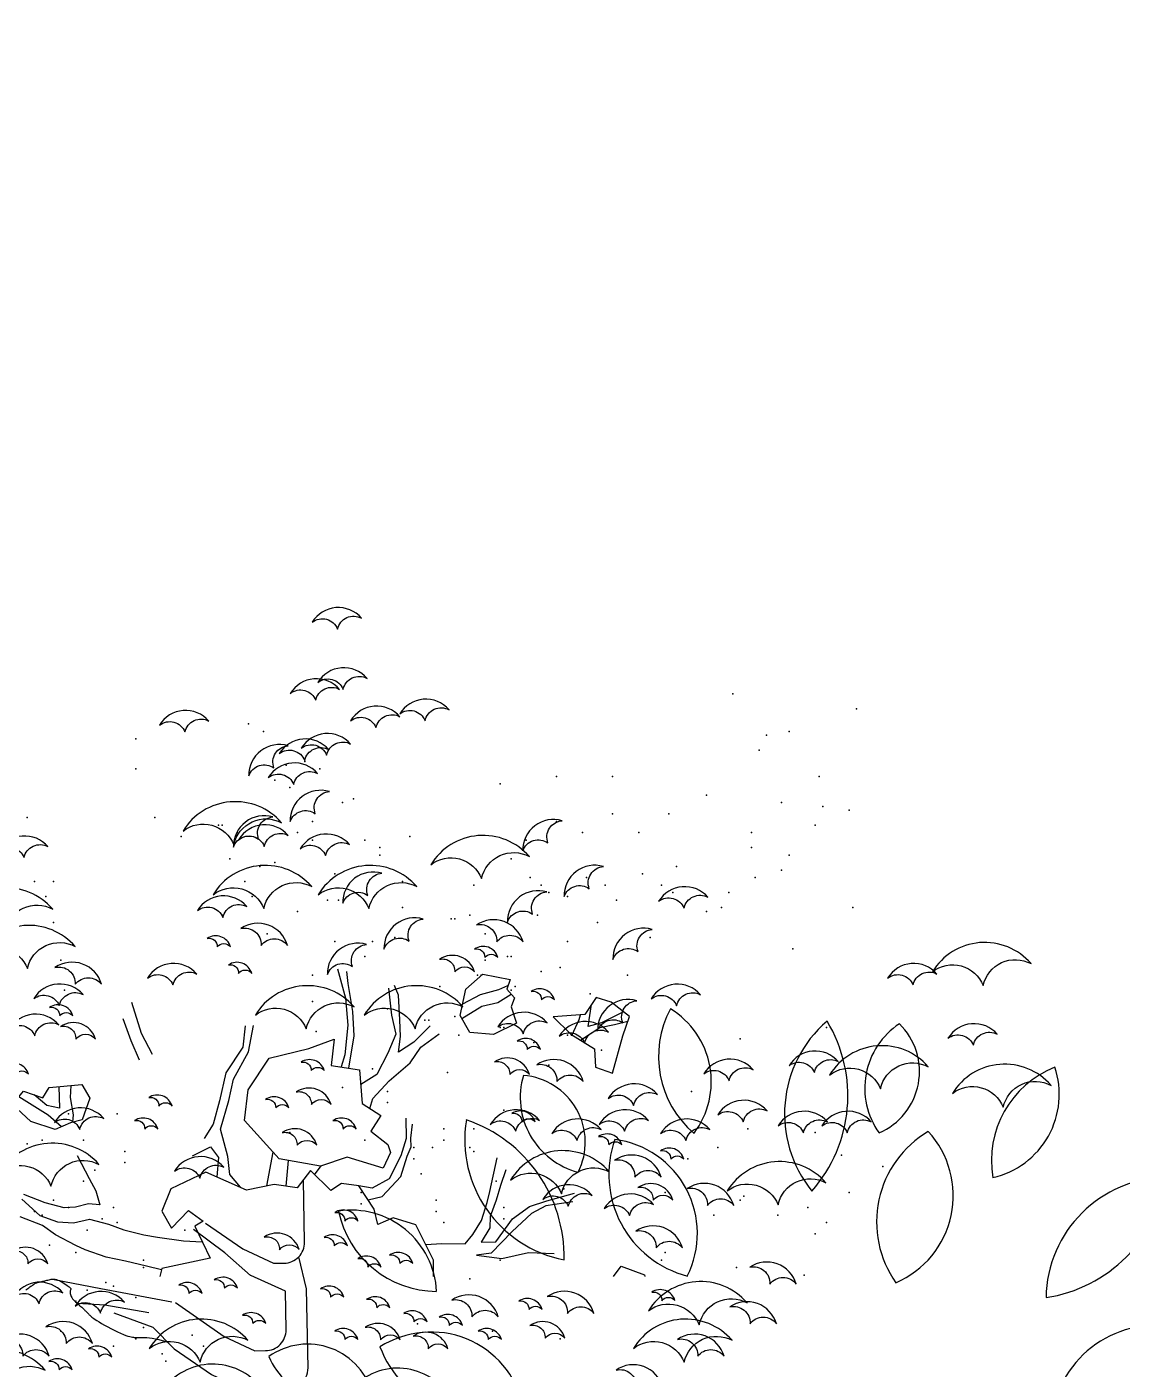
# Model space of a CAD drawing. Header units: millimetres. Extents: x 209.8 to 281.8, y 45 to 110.
# Drawn here: x 242.577 to 243.011, y 88.96 to 89.492 of the extents above; entities that cross this region are included whole.
import ezdxf

# ---------------------------------------------------------------- set-up
doc = ezdxf.new("R2010")
doc.units = ezdxf.units.MM
doc.header["$LTSCALE"] = 0.65
for name, color, linetype in [('ARBOLES', 95, 'Continuous'), ('eje2grueso', 5, 'Continuous'), ('murodelgado', 1, 'Continuous')]:
    doc.layers.add(name, color=color, linetype=linetype)

# ---------------------------------------------------------------- blocks, each defined once
blk = doc.blocks.new('arb-pl51')
for p, q in [((0.00559, 0.00176), (0.00498, 0.03474)), ((-0.14384, 0.02448), (-0.13441, 0.01579)), ((-0.13441, 0.01579), (-0.12501, 0.01248)), ((-0.12501, 0.01248), (-0.11654, 0.01196)), ((-0.11654, 0.01196), (-0.10819, 0.01382)), ((-0.10819, 0.01382), (-0.098, 0.01119)), ((-0.098, 0.01119), (-0.08994, 0.00835)), ((-0.08994, 0.00835), (-0.07938, 0.00558)), ((-0.03652, -0.00393), (-0.0531, 0.00839)), ((-0.04677, 0.01184), (-0.02711, -0.00186)), ((-0.07938, 0.00558), (-0.07211, 0.00439)), ((-0.07211, 0.00439), (-0.05839, 0.00243)), ((-0.05839, 0.00243), (-0.04849, 0.00189)), ((-0.02295, -0.01597), (-0.03652, -0.00393)), ((-0.02711, -0.00186), (-0.01089, -0.00936)), ((-0.01089, -0.00936), (-0.00527, -0.00934)), ((-0.12682, -0.01797), (-0.10211, -0.02272)), ((-0.10211, -0.02272), (-0.06455, -0.02987)), ((-0.00419, -0.04453), (-0.00457, -0.02418)), ((-0.10008, -0.03164), (-0.11447, -0.03077)), ((-0.07679, -0.03562), (-0.10008, -0.03164)), ((-0.06273, -0.03015), (-0.0369, -0.04816)), ((-0.0369, -0.04816), (-0.02068, -0.05565)), ((-0.02068, -0.05565), (-0.01506, -0.05563))]:
    blk.add_line(p, q)
for points in [[(0.02306, 0.32598, -0.500189), (0.03571, 0.33178, 0.508573), (0.00963, 0.32962, -0.500189)], [(0.02596, 0.29413, -0.500189), (0.03861, 0.29992, 0.508573), (0.01253, 0.29777, -0.500189)], [(0.01147, 0.28834, -0.500189), (0.02412, 0.29413, 0.508573), (-0.00196, 0.29198, -0.500189)], [(0.04334, 0.27386, -0.500189), (0.05599, 0.27966, 0.508573), (0.02991, 0.2775, -0.500189)], [(0.0693, 0.27752, -0.500189), (0.08195, 0.28332, 0.508573), (0.05587, 0.28116, -0.500189)], [(-0.0577, 0.27157, -0.500189), (-0.04506, 0.27737, 0.508573), (-0.07113, 0.27521, -0.500189)], [(0.01726, 0.25938, -0.500189), (0.02991, 0.26518, 0.508573), (0.00384, 0.26302, -0.500189)], [(-0.01062, 0.25258, -0.500189), (-0.00311, 0.26429, 0.508573), (-0.02388, 0.24838, -0.500189)], [(0.00567, 0.25648, -0.500189), (0.01832, 0.26228, 0.508573), (-0.00776, 0.26013, -0.500189)], [(-0.00016, 0.24381, -0.500189), (0.01249, 0.24961, 0.508573), (-0.01358, 0.24745, -0.500189)], [(-0.03183, 0.21191, -0.500189), (-0.00653, 0.22351, 0.508573), (-0.05868, 0.2192, -0.500189)], [(0.01123, 0.22836, -0.500189), (0.01874, 0.24008, 0.508573), (-0.00203, 0.22417, -0.500189)], [(-0.01872, 0.21493, -0.500189), (-0.01121, 0.22664, 0.508573), (-0.03198, 0.21073, -0.500189)], [(-0.01574, 0.21109, -0.500189), (-0.00309, 0.21689, 0.508573), (-0.02917, 0.21473, -0.500189)], [(0.13425, 0.21291, -0.500189), (0.14176, 0.22463, 0.508573), (0.12098, 0.20872, -0.500189)], [(-0.14275, 0.20514, -0.500189), (-0.1301, 0.21094, 0.508573), (-0.15617, 0.20878, -0.500189)], [(0.01672, 0.20621, -0.500189), (0.02937, 0.21201, 0.508573), (0.00329, 0.20985, -0.500189)], [(0.09915, 0.19406, -0.500189), (0.12444, 0.20566, 0.508573), (0.07229, 0.20135, -0.500189)], [(-0.01595, 0.1782, -0.500189), (0.00934, 0.1898, 0.508573), (-0.04281, 0.18549, -0.500189)], [(0.03961, 0.1782, -0.500189), (0.06491, 0.1898, 0.508573), (0.01276, 0.18549, -0.500189)], [(0.1561, 0.1887, -0.500189), (0.16361, 0.20042, 0.508573), (0.14283, 0.18451, -0.500189)], [(0.039, 0.18515, -0.500189), (0.0465, 0.19687, 0.508573), (0.02573, 0.18096, -0.500189)], [(-0.15288, 0.1663, -0.500189), (-0.12758, 0.1779, 0.508573), (-0.17974, 0.17359, -0.500189)], [(-0.03762, 0.17348, -0.500189), (-0.02497, 0.17928, 0.508573), (-0.05105, 0.17712, -0.500189)], [(0.12615, 0.17526, -0.500189), (0.13366, 0.18698, 0.508573), (0.11288, 0.17107, -0.500189)], [(0.20623, 0.17837, -0.500189), (0.21888, 0.18416, 0.508573), (0.1928, 0.18201, -0.500189)], [(-0.01736, 0.15872, -0.500189), (-0.00345, 0.15873, 0.508573), (-0.02806, 0.16763, -0.500189)], [(0.06085, 0.16094, -0.500189), (0.06835, 0.17265, 0.508573), (0.04758, 0.15674, -0.500189)], [(0.10718, 0.1606, -0.500189), (0.12109, 0.1606, 0.508573), (0.09648, 0.1695, -0.500189)], [(-0.14097, 0.14647, -0.500189), (-0.11568, 0.15807, 0.508573), (-0.16783, 0.15376, -0.500189)], [(-0.04056, 0.15796, -0.500189), (-0.0336, 0.15796, 0.508573), (-0.04591, 0.16241, -0.500189)], [(0.18188, 0.1554, -0.500189), (0.18938, 0.16712, 0.508573), (0.16861, 0.15121, -0.500189)], [(0.03089, 0.1475, -0.500189), (0.0384, 0.15921, 0.508573), (0.01763, 0.14331, -0.500189)], [(0.10084, 0.15234, -0.500189), (0.10779, 0.15234, 0.508573), (0.09549, 0.15679, -0.500189)], [(0.36439, 0.13746, -0.500189), (0.38969, 0.14905, 0.508573), (0.33754, 0.14474, -0.500189)], [(-0.11568, 0.13814, -0.500189), (-0.10177, 0.13814, 0.508573), (-0.12638, 0.14704, -0.500189)], [(-0.06404, 0.13776, -0.500189), (-0.05139, 0.14356, 0.508573), (-0.07747, 0.1414, -0.500189)], [(-0.02932, 0.14392, -0.500189), (-0.02237, 0.14392, 0.508573), (-0.03467, 0.14837, -0.500189)], [(0.08502, 0.14469, -0.500189), (0.09545, 0.14469, 0.508573), (0.077, 0.15137, -0.500189)], [(0.32731, 0.13776, -0.500189), (0.33996, 0.14356, 0.508573), (0.31388, 0.1414, -0.500189)], [(-0.12417, 0.12688, -0.500189), (-0.11153, 0.13268, 0.508573), (-0.1376, 0.13053, -0.500189)], [(0.00644, 0.11459, -0.500189), (0.03174, 0.12619, 0.508573), (-0.02042, 0.12188, -0.500189)], [(0.06399, 0.11459, -0.500189), (0.08929, 0.12619, 0.508573), (0.03713, 0.12188, -0.500189)], [(0.1308, 0.12988, -0.500189), (0.13776, 0.12989, 0.508573), (0.12545, 0.13434, -0.500189)], [(0.20226, 0.1268, -0.500189), (0.21491, 0.1326, 0.508573), (0.18883, 0.13045, -0.500189)], [(0.17378, 0.11775, -0.500189), (0.18128, 0.12947, 0.508573), (0.16051, 0.11356, -0.500189)], [(-0.13708, 0.11094, -0.500189), (-0.12443, 0.11674, 0.508573), (-0.15051, 0.11458, -0.500189)], [(-0.1239, 0.12146, -0.500189), (-0.11694, 0.12146, 0.508573), (-0.12924, 0.12591, -0.500189)], [(0.12119, 0.11193, -0.500189), (0.13383, 0.11773, 0.508573), (0.10776, 0.11558, -0.500189)], [(-0.11537, 0.10913, -0.500189), (-0.10494, 0.10913, 0.508573), (-0.12339, 0.11581, -0.500189)], [(0.15365, 0.10705, -0.500189), (0.1663, 0.11285, 0.508573), (0.14022, 0.11069, -0.500189)], [(0.35918, 0.10591, -0.500189), (0.37183, 0.11171, 0.508573), (0.34576, 0.10955, -0.500189)], [(0.12331, 0.10368, -0.500189), (0.13027, 0.10368, 0.508573), (0.11796, 0.10813, -0.500189)], [(0.27515, 0.09143, -0.500189), (0.2878, 0.09723, 0.508573), (0.26172, 0.09507, -0.500189)], [(0.31006, 0.08286, -0.500189), (0.33536, 0.09446, 0.508573), (0.2832, 0.09015, -0.500189)], [(-0.14731, 0.09058, -0.500189), (-0.14035, 0.09058, 0.508573), (-0.15265, 0.09503, -0.500189)], [(0.00907, 0.09245, -0.500189), (0.01603, 0.09246, 0.508573), (0.00372, 0.09691, -0.500189)], [(0.11404, 0.09041, -0.500189), (0.12448, 0.09042, 0.508573), (0.10602, 0.09709, -0.500189)], [(0.13901, 0.08667, -0.500189), (0.15293, 0.08668, 0.508573), (0.12832, 0.09558, -0.500189)], [(0.23004, 0.08714, -0.500189), (0.24269, 0.09294, 0.508573), (0.21661, 0.09078, -0.500189)], [(0.37499, 0.07309, -0.500189), (0.40028, 0.08469, 0.508573), (0.34813, 0.08038, -0.500189)], [(0.17953, 0.07406, -0.500189), (0.19218, 0.07985, 0.508573), (0.1661, 0.0777, -0.500189)], [(-0.07146, 0.07374, -0.500189), (-0.0645, 0.07374, 0.508573), (-0.07681, 0.07819, -0.500189)], [(-0.00966, 0.0728, -0.500189), (-0.0027, 0.0728, 0.508573), (-0.01501, 0.07725, -0.500189)], [(0.00917, 0.07451, -0.500189), (0.0196, 0.07451, 0.508573), (0.00115, 0.08118, -0.500189)], [(-0.11327, 0.06136, -0.500189), (-0.10062, 0.06716, 0.508573), (-0.1267, 0.065, -0.500189)], [(0.11722, 0.06037, -0.500189), (0.12987, 0.06617, 0.508573), (0.10379, 0.06402, -0.500189)], [(0.1205, 0.06532, -0.500189), (0.12746, 0.06532, 0.508573), (0.11515, 0.06977, -0.500189)], [(0.17477, 0.06037, -0.500189), (0.18742, 0.06617, 0.508573), (0.16134, 0.06402, -0.500189)], [(0.23748, 0.06537, -0.500189), (0.25013, 0.07117, 0.508573), (0.22406, 0.06901, -0.500189)], [(-0.07895, 0.06157, -0.500189), (-0.07199, 0.06158, 0.508573), (-0.0843, 0.06602, -0.500189)], [(0.02592, 0.06157, -0.500189), (0.03288, 0.06158, 0.508573), (0.02058, 0.06602, -0.500189)], [(0.14968, 0.05549, -0.500189), (0.16233, 0.06129, 0.508573), (0.13625, 0.05913, -0.500189)], [(0.20723, 0.05549, -0.500189), (0.21988, 0.06129, 0.508573), (0.1938, 0.05913, -0.500189)], [(0.26936, 0.05958, -0.500189), (0.28201, 0.06538, 0.508573), (0.25593, 0.06322, -0.500189)], [(0.29254, 0.05958, -0.500189), (0.30519, 0.06538, 0.508573), (0.27911, 0.06322, -0.500189)], [(0.00168, 0.05298, -0.500189), (0.01211, 0.05299, 0.508573), (-0.00634, 0.05966, -0.500189)], [(0.16638, 0.05315, -0.500189), (0.17334, 0.05315, 0.508573), (0.16104, 0.0576, -0.500189)], [(-0.1285, 0.0313, -0.500189), (-0.10321, 0.0429, 0.508573), (-0.15536, 0.03859, -0.500189)], [(0.14138, 0.02733, -0.500189), (0.16668, 0.03893, 0.508573), (0.11453, 0.03462, -0.500189)], [(0.19916, 0.04567, -0.500189), (0.20611, 0.04567, 0.508573), (0.19381, 0.05012, -0.500189)], [(-0.04977, 0.03558, -0.500189), (-0.03712, 0.04138, 0.508573), (-0.0632, 0.03922, -0.500189)], [(0.18021, 0.03614, -0.500189), (0.19413, 0.03614, 0.508573), (0.16952, 0.04504, -0.500189)], [(0.25592, 0.02153, -0.500189), (0.28121, 0.03313, 0.508573), (0.22906, 0.02882, -0.500189)], [(0.145, 0.02071, -0.500189), (0.15765, 0.02651, 0.508573), (0.13157, 0.02435, -0.500189)], [(0.18989, 0.02397, -0.500189), (0.20033, 0.02398, 0.508573), (0.18187, 0.03065, -0.500189)], [(0.21861, 0.02117, -0.500189), (0.23252, 0.02117, 0.508573), (0.20791, 0.03007, -0.500189)], [(0.17746, 0.01583, -0.500189), (0.19011, 0.02163, 0.508573), (0.16403, 0.01947, -0.500189)], [(0.02686, 0.01291, -0.500189), (0.03382, 0.01292, 0.508573), (0.02151, 0.01737, -0.500189)], [(0.19145, -0.00129, -0.500189), (0.20537, -0.00129, 0.508573), (0.18076, 0.00761, -0.500189)], [(-0.00769, -0.00223, -0.500189), (0.00275, -0.00222, 0.508573), (-0.01571, 0.00445, -0.500189)], [(0.02124, -0.00019, -0.500189), (0.0282, -0.00018, 0.508573), (0.0159, 0.00426, -0.500189)], [(-0.14065, -0.00971, -0.500189), (-0.13022, -0.00971, 0.508573), (-0.14867, -0.00303, -0.500189)], [(0.03903, -0.01142, -0.500189), (0.04599, -0.01141, 0.508573), (0.03369, -0.00696, -0.500189)], [(0.05589, -0.00954, -0.500189), (0.06285, -0.00954, 0.508573), (0.05054, -0.00509, -0.500189)], [(0.25162, -0.02042, -0.500189), (0.26553, -0.02042, 0.508573), (0.24092, -0.01152, -0.500189)], [(-0.13481, -0.03085, -0.500189), (-0.12216, -0.02505, 0.508573), (-0.14824, -0.02721, -0.500189)], [(-0.05554, -0.02545, -0.500189), (-0.04858, -0.02545, 0.508573), (-0.06089, -0.021, -0.500189)], [(-0.03681, -0.02265, -0.500189), (-0.02986, -0.02264, 0.508573), (-0.04216, -0.01819, -0.500189)], [(0.21424, -0.04193, -0.500189), (0.23954, -0.03033, 0.508573), (0.18739, -0.03464, -0.500189)], [(-0.10235, -0.03573, -0.500189), (-0.0897, -0.02993, 0.508573), (-0.11577, -0.03209, -0.500189)], [(0.01937, -0.02732, -0.500189), (0.02633, -0.02732, 0.508573), (0.01402, -0.02287, -0.500189)], [(0.04372, -0.03294, -0.500189), (0.05067, -0.03294, 0.508573), (0.03837, -0.02849, -0.500189)], [(0.09407, -0.03778, -0.500189), (0.10798, -0.03778, 0.508573), (0.08338, -0.02888, -0.500189)], [(0.12425, -0.03387, -0.500189), (0.1312, -0.03387, 0.508573), (0.1189, -0.02942, -0.500189)], [(0.14463, -0.03591, -0.500189), (0.15855, -0.03591, 0.508573), (0.13394, -0.02701, -0.500189)], [(0.19447, -0.0292, -0.500189), (0.20143, -0.02919, 0.508573), (0.18913, -0.02474, -0.500189)], [(0.06338, -0.04042, -0.500189), (0.07034, -0.04042, 0.508573), (0.05803, -0.03597, -0.500189)], [(0.24112, -0.0414, -0.500189), (0.25503, -0.0414, 0.508573), (0.23043, -0.0325, -0.500189)], [(-0.12048, -0.05189, -0.500189), (-0.10657, -0.05188, 0.508573), (-0.13117, -0.04298, -0.500189)], [(-0.04969, -0.06176, -0.500189), (-0.02439, -0.05016, 0.508573), (-0.07654, -0.05447, -0.500189)], [(-0.02183, -0.04136, -0.500189), (-0.01487, -0.04136, 0.508573), (-0.02718, -0.03691, -0.500189)], [(0.04569, -0.04995, -0.500189), (0.05612, -0.04995, 0.508573), (0.03767, -0.04327, -0.500189)], [(0.08211, -0.0423, -0.500189), (0.08906, -0.04229, 0.508573), (0.07676, -0.03784, -0.500189)], [(0.13277, -0.04901, -0.500189), (0.14321, -0.04901, 0.508573), (0.12475, -0.04234, -0.500189)], [(0.20631, -0.06176, -0.500189), (0.2316, -0.05016, 0.508573), (0.17945, -0.05447, -0.500189)], [(-0.14338, -0.05856, -0.500189), (-0.12946, -0.05856, 0.508573), (-0.15407, -0.04966, -0.500189)], [(0.02686, -0.04978, -0.500189), (0.03382, -0.04978, 0.508573), (0.02151, -0.04533, -0.500189)], [(0.07097, -0.05463, -0.500189), (0.0814, -0.05463, 0.508573), (0.06295, -0.04795, -0.500189)], [(0.10271, -0.04978, -0.500189), (0.10966, -0.04978, 0.508573), (0.09736, -0.04533, -0.500189)], [(0.21345, -0.05856, -0.500189), (0.22737, -0.05856, 0.508573), (0.20276, -0.04966, -0.500189)], [(-0.15685, -0.07762, -0.500189), (-0.13155, -0.06603, 0.508573), (-0.18371, -0.07034, -0.500189)], [(-0.10325, -0.05912, -0.500189), (-0.09629, -0.05912, 0.508573), (-0.1086, -0.05467, -0.500189)], [(-0.12424, -0.06579, -0.500189), (-0.11728, -0.06579, 0.508573), (-0.12959, -0.06134, -0.500189)], [(-0.04373, -0.08555, -0.500189), (-0.01844, -0.07396, 0.508573), (-0.07059, -0.07827, -0.500189)], [(0.18101, -0.07477, -0.500189), (0.19493, -0.07477, 0.508573), (0.17032, -0.06587, -0.500189)], [(0.05407, -0.08769, -0.500189), (0.07936, -0.07609, 0.508573), (0.02721, -0.0804, -0.500189)]]:
    blk.add_lwpolyline(points, format="xyb", close=True)
for points in [[(0.02307, 0.14633), (0.02726, 0.1308), (0.02853, 0.11649), (0.02682, 0.10075), (0.02488, 0.0944)], [(0.02897, 0.09374), (0.03179, 0.11094), (0.03107, 0.12369), (0.02863, 0.13856), (0.02794, 0.14494)], [(0.05004, 0.13615), (0.05156, 0.12182), (0.0538, 0.11183), (0.04969, 0.10175), (0.04376, 0.09038), (0.03528, 0.08519)], [(0.07201, 0.11613), (0.06327, 0.10753), (0.05523, 0.10226), (0.05623, 0.11056), (0.0559, 0.11933), (0.0553, 0.13245), (0.05322, 0.13756)], [(0.08923, 0.12776), (0.09864, 0.13267), (0.10827, 0.13546), (0.11313, 0.13758)], [(-0.07482, 0.10095), (-0.08064, 0.11216), (-0.08574, 0.12852)], [(0.08878, 0.12008), (0.09939, 0.12664), (0.10774, 0.1285), (0.11476, 0.13294)], [(0.14709, 0.11134), (0.1507, 0.11952), (0.15151, 0.12192)], [(0.17429, 0.12351), (0.16259, 0.1178), (0.1556, 0.11588), (0.15732, 0.1274)], [(-0.09043, 0.12004), (-0.08636, 0.10841), (-0.08184, 0.09811)], [(-0.02584, 0.11616), (-0.02708, 0.1048), (-0.03612, 0.09124), (-0.03941, 0.07647), (-0.04278, 0.0642), (-0.04752, 0.05656)], [(-0.02829, 0.03075), (-0.0339, 0.03759), (-0.03497, 0.04703), (-0.03893, 0.06147), (-0.03453, 0.07667), (-0.03208, 0.08789), (-0.02409, 0.10237), (-0.02135, 0.11636)], [(0.15151, 0.10858), (0.16169, 0.11524), (0.16937, 0.11678), (0.17655, 0.11865)], [(0.04014, 0.07245), (0.04174, 0.07764), (0.0503, 0.08712), (0.06136, 0.09667), (0.06711, 0.1048), (0.07681, 0.11185)], [(-0.14551, 0.07871), (-0.13004, 0.06904), (-0.12287, 0.06284)], [(-0.1243, 0.08406), (-0.12396, 0.07266), (-0.13073, 0.07409), (-0.13741, 0.07968)], [(-0.11689, 0.06524), (-0.11657, 0.06909), (-0.11813, 0.07829), (-0.11787, 0.08466)], [(0.05913, 0.0673), (0.05931, 0.05661), (0.05649, 0.04745), (0.05026, 0.03523), (0.04137, 0.03027), (0.03419, 0.03157)], [(0.03917, 0.02405), (0.04657, 0.02596), (0.05646, 0.03647), (0.05984, 0.04723), (0.06202, 0.05223), (0.06169, 0.05674), (0.06269, 0.06424)], [(-0.05362, 0.04746), (-0.04413, 0.05219), (-0.03997, 0.04646), (-0.04077, 0.03623)], [(-0.11472, 0.0476), (-0.10827, 0.03541), (-0.10478, 0.02896), (-0.10261, 0.02147), (-0.10858, 0.02206), (-0.11553, 0.02026), (-0.12144, 0.01987), (-0.13163, 0.0225), (-0.14286, 0.02703)], [(-0.01442, 0.03152), (-0.01098, 0.04933)], [(-0.00311, 0.04494), (-0.00426, 0.03139)], [(0.06962, 0.00043), (0.07812, 0.00096), (0.09057, 0.00082), (0.09463, 0.00571), (0.09918, 0.01317), (0.10213, 0.0227), (0.10362, 0.02849), (0.1074, 0.04639)], [(0.07374, -0.01637), (0.07369, -0.00776), (0.06445, 0.01083), (0.05235, 0.01466), (0.0444, 0.01114), (0.0424, 0.01911), (0.03428, 0.03155), (0.02514, 0.03284), (0.01944, 0.02908), (0.00871, 0.03956), (0.0017, 0.0305), (-0.01055, 0.03233), (-0.02504, 0.02932), (-0.04666, 0.03882), (-0.06512, 0.02994), (-0.06981, 0.01815), (-0.06475, 0.00911), (-0.05573, 0.01842), (-0.04808, 0.01286), (-0.05246, 0.01014), (-0.04437, -0.00667)], [(0.01089, 0.03743), (0.01443, 0.04213)], [(0.11193, 0.04), (0.10917, 0.03175), (0.10682, 0.02393), (0.1038, 0.01538), (0.10358, 0.00928), (0.09898, 0.0017), (0.10672, 0.00185), (0.11545, 0.01415), (0.12445, 0.02059), (0.13364, 0.02366), (0.14833, 0.02771)], [(0.1474, 0.023), (0.13322, 0.02093), (0.1255, 0.01693), (0.11542, 0.00744), (0.10425, -0.004), (0.09657, -0.00514), (0.10993, -0.00697), (0.12399, -0.00369), (0.13755, -0.00428)], [(-0.07005, -0.0129), (-0.07791, -0.01087), (-0.08908, -0.0083), (-0.09933, -0.00619), (-0.11044, -0.00227), (-0.11539, 0.00002), (-0.12603, 0.0057), (-0.13299, 0.01049), (-0.14472, 0.01513)], [(-0.04437, -0.00667), (-0.06986, -0.01213), (-0.07089, -0.01637)], [(0.16896, -0.01637), (0.17294, -0.01089), (0.18527, -0.01562), (0.18556, -0.01637)], [(-0.14173, -0.02359), (-0.14121, -0.02315), (-0.14069, -0.02273), (-0.14016, -0.02234), (-0.13964, -0.02196), (-0.13914, -0.02161), (-0.13866, -0.02128), (-0.1382, -0.02096), (-0.13777, -0.02068), (-0.13736, -0.02042), (-0.13699, -0.02019), (-0.13664, -0.01999), (-0.13633, -0.01983), (-0.13606, -0.0197), (-0.13581, -0.0196), (-0.13557, -0.01952), (-0.13534, -0.01946), (-0.13509, -0.01941), (-0.13483, -0.01936), (-0.13453, -0.01931), (-0.13419, -0.01924), (-0.1338, -0.01916), (-0.13336, -0.01906), (-0.13288, -0.01895), (-0.13237, -0.01883), (-0.13183, -0.0187), (-0.13127, -0.01856), (-0.13069, -0.01842), (-0.13011, -0.01827), (-0.12952, -0.01813), (-0.12893, -0.018), (-0.12833, -0.01789), (-0.1277, -0.01783), (-0.12705, -0.01783), (-0.12636, -0.01789), (-0.12563, -0.01803), (-0.12485, -0.01827), (-0.12403, -0.01861), (-0.12317, -0.01904), (-0.12231, -0.01952), (-0.12147, -0.02004), (-0.12068, -0.02057), (-0.11996, -0.02109), (-0.11933, -0.02156), (-0.11882, -0.02196), (-0.11845, -0.02229), (-0.11821, -0.02254), (-0.11807, -0.02274), (-0.11802, -0.02291), (-0.11803, -0.02308), (-0.11808, -0.02325), (-0.11816, -0.02346), (-0.11824, -0.02371), (-0.1183, -0.02404), (-0.11834, -0.02443), (-0.11833, -0.02488), (-0.11829, -0.02537), (-0.11818, -0.02589), (-0.11802, -0.02645), (-0.11778, -0.02702), (-0.11746, -0.0276), (-0.11705, -0.02819), (-0.11657, -0.02876), (-0.11604, -0.02933), (-0.11547, -0.02989), (-0.11488, -0.03043), (-0.11429, -0.03094), (-0.11371, -0.03143), (-0.11318, -0.03188), (-0.11269, -0.0323), (-0.11226, -0.03269), (-0.11186, -0.03305), (-0.1115, -0.03339), (-0.11117, -0.03371), (-0.11085, -0.03401), (-0.11055, -0.03431), (-0.11026, -0.0346), (-0.10997, -0.0349), (-0.10968, -0.03519), (-0.10939, -0.03548), (-0.10909, -0.03577), (-0.1088, -0.03606), (-0.10851, -0.03635), (-0.10822, -0.03665), (-0.10793, -0.03694), (-0.10763, -0.03723), (-0.1073, -0.03754), (-0.10692, -0.03787), (-0.10644, -0.03825), (-0.10585, -0.03868), (-0.10511, -0.03918), (-0.10419, -0.03976), (-0.10306, -0.04044), (-0.10171, -0.04122), (-0.10018, -0.04207), (-0.09852, -0.04297), (-0.09679, -0.04389), (-0.09504, -0.04479), (-0.09332, -0.04563), (-0.0917, -0.0464), (-0.09022, -0.04705), (-0.08893, -0.04756), (-0.08783, -0.04795), (-0.08689, -0.04822), (-0.08611, -0.04841), (-0.08546, -0.04852), (-0.08494, -0.04858), (-0.08452, -0.0486), (-0.08419, -0.0486), (-0.08393, -0.0486), (-0.08371, -0.0486), (-0.08351, -0.0486), (-0.08329, -0.0486), (-0.08302, -0.0486), (-0.08268, -0.0486), (-0.08224, -0.0486), (-0.08166, -0.0486), (-0.08092, -0.04861), (-0.08002, -0.04862), (-0.07897, -0.04866), (-0.07777, -0.04875), (-0.07642, -0.04889), (-0.07493, -0.0491), (-0.0733, -0.04938), (-0.07154, -0.04977), (-0.06966, -0.05026), (-0.0677, -0.05083), (-0.06683, -0.0511)], [(-0.00457, -0.02418), (-0.02289, -0.01582)], [(-0.09518, -0.03562), (-0.0746, -0.04329), (-0.06332, -0.05463), (-0.04366, -0.06833), (-0.0309, -0.07423)]]:
    blk.add_lwpolyline(points)
for points in [[(0.11761, 0.1175), (0.10553, 0.11159), (0.0929, 0.11272), (0.08792, 0.1216), (0.09088, 0.1355), (0.09984, 0.14347), (0.11424, 0.14075), (0.11244, 0.13562), (0.11654, 0.13089), (0.11487, 0.12613)], [(0.15892, 0.10397), (0.15935, 0.09423), (0.16838, 0.09106), (0.1738, 0.11082), (0.1774, 0.12107), (0.16761, 0.12875), (0.15979, 0.13108), (0.15376, 0.12209), (0.13701, 0.12084), (0.14632, 0.11182)], [(0.04715, 0.04089), (0.02805, 0.04662), (0.01395, 0.04197), (-0.00776, 0.04575), (-0.0261, 0.06616), (-0.0243, 0.08225), (-0.01308, 0.09902), (0.00791, 0.10413), (0.02116, 0.10908), (0.0196, 0.09524), (0.03466, 0.09284), (0.0361, 0.07506), (0.04582, 0.06877), (0.04058, 0.06046), (0.04964, 0.05345), (0.051, 0.04913)], [(-0.11194, 0.0665), (-0.11826, 0.06488), (-0.12621, 0.06136), (-0.13916, 0.06549), (-0.14884, 0.07464), (-0.14308, 0.08167), (-0.13283, 0.07808), (-0.12939, 0.08359), (-0.1121, 0.0852), (-0.10791, 0.07798)]]:
    blk.add_lwpolyline(points, close=True)
blk.add_lwpolyline([(0.00304, -0.07365, 0.241861), (0.00742, -0.06471), (0.00665, -0.02297), (0.00258, -0.00596)], format="xyb")
for centre in [(-0.00531, 0.00156), (-0.01509, -0.04473)]:
    blk.add_arc(centre, 0.0109, 270.16188, 1.06766)
for p in [(0.23196, 0.29172), (0.29745, 0.28379), (-0.02403, 0.27586), (-0.01609, 0.27189), (0.24982, 0.26991), (0.26173, 0.27189), (-0.08356, 0.26793), (0.00574, 0.25603), (0.24586, 0.26198), (-0.08356, 0.25206), (-0.00419, 0.25405), (0.01367, 0.25206), (-0.01014, 0.24611), (-0.0022, 0.24215), (0.10893, 0.24413), (0.1387, 0.2481), (0.16846, 0.2481), (0.27761, 0.2481), (0.03153, 0.2362), (0.21807, 0.23818), (0.02558, 0.23421), (0.16846, 0.22827), (0.19823, 0.22827), (0.25776, 0.23421), (0.27959, 0.23223), (0.29348, 0.23025), (-0.14111, 0.22628), (-0.07364, 0.22628), (-0.03991, 0.22232), (-0.03792, 0.22232), (0.00971, 0.2243), (0.1387, 0.2243), (0.27562, 0.22232), (-0.05975, 0.21637), (-0.02998, 0.21835), (0.00177, 0.21835), (0.00971, 0.21438), (0.03749, 0.21438), (0.0613, 0.21637), (0.12282, 0.21438), (0.15259, 0.21835), (0.18235, 0.21835), (0.24189, 0.21835), (0.04543, 0.21042), (0.04543, 0.20645), (0.24189, 0.21042), (0.26173, 0.20645), (-0.03395, 0.20447), (-0.01808, 0.2005), (-0.01014, 0.20248), (0.11488, 0.20447), (0.2022, 0.2005), (-0.13714, 0.19257), (-0.12722, 0.19257), (-0.02601, 0.19257), (0.02161, 0.19654), (0.05733, 0.19257), (0.1248, 0.19455), (0.15457, 0.19455), (0.18434, 0.19654), (0.24387, 0.19455), (0.25776, 0.19852), (-0.13119, 0.18464), (-0.02205, 0.18464), (0.09504, 0.19059), (0.13076, 0.19059), (0.13473, 0.18662), (0.14465, 0.18464), (0.16449, 0.19059), (0.19426, 0.19059), (0.20021, 0.18662), (0.22998, 0.18662), (0.01764, 0.18265), (0.01764, 0.18265), (0.0236, 0.18265), (0.05733, 0.17869), (0.17045, 0.18265), (0.22601, 0.17869), (0.29547, 0.17869), (-0.12722, 0.17075), (-0.03792, 0.17472), (0.00177, 0.1767), (0.08313, 0.17274), (0.08511, 0.17274), (0.09305, 0.17472), (0.12877, 0.17472), (0.16052, 0.17075), (0.21807, 0.1767), (-0.01411, 0.16481), (0.10099, 0.16481), (0.02161, 0.16084), (0.04146, 0.16084), (0.05336, 0.16282), (0.14465, 0.16084), (0.18831, 0.16282), (0.26372, 0.15687), (-0.12325, 0.15092), (0.03749, 0.15291), (0.10099, 0.15092), (0.1129, 0.15291), (0.11488, 0.15291), (0.00971, 0.14299), (0.09702, 0.14299), (0.09901, 0.14299), (0.13076, 0.14497), (0.14068, 0.14696), (0.1764, 0.14299), (-0.12127, 0.13506), (0.07718, 0.13704), (0.11488, 0.13506), (0.11687, 0.13704), (0.00971, 0.12911), (0.15656, 0.13308), (0.04939, 0.12514), (0.08511, 0.12118), (0.06924, 0.11919), (0.07122, 0.11919), (0.10893, 0.11523), (0.11091, 0.11523), (0.28158, 0.11523), (0.01169, 0.11324), (0.0871, 0.11126), (0.12679, 0.1073), (0.14465, 0.11126), (0.14663, 0.11126), (0.23593, 0.10928), (0.16251, 0.10333), (0.04146, 0.09341), (0.13473, 0.0954), (0.08115, 0.09143), (0.02558, 0.0835), (0.04939, 0.08151), (0.21014, 0.08151), (0.04939, 0.07557), (0.11091, 0.0716), (-0.11928, 0.06962), (-0.09349, 0.06962), (-0.0022, 0.0597), (0.07916, 0.06168), (0.09504, 0.06168), (0.2399, 0.06168), (0.27562, 0.0597), (-0.14111, 0.05375), (-0.13318, 0.05573), (-0.11135, 0.05573), (-0.08952, 0.04978), (0.03749, 0.05573), (0.06329, 0.05177), (0.07321, 0.05177), (0.07916, 0.05573), (0.09305, 0.05177), (0.09504, 0.04978), (0.22403, 0.05177), (-0.08952, 0.04384), (0.06329, 0.04582), (0.20815, 0.04582), (0.28951, 0.0478), (-0.10539, 0.03987), (0.06725, 0.03789), (0.31134, 0.04185), (-0.11135, 0.03392), (0.10694, 0.03392), (0.14266, 0.02995), (-0.12722, 0.024), (0.0355, 0.02797), (0.0355, 0.02202), (0.07519, 0.024), (0.19624, 0.02797), (0.23593, 0.024), (0.23792, 0.02599), (0.29348, 0.02797), (-0.13714, 0.01805), (-0.13318, 0.01607), (-0.11928, 0.02004), (-0.09547, 0.02004), (0.07519, 0.01805), (0.11091, 0.02004), (0.22204, 0.01607), (0.25578, 0.01607), (0.27165, 0.02004), (-0.10936, 0.00814), (-0.10142, 0.01409), (-0.09349, 0.01211), (-0.05777, 0.00814), (0.07916, 0.01211), (0.11091, 0.01409), (0.28158, 0.01211), (-0.12921, 0.00021), (0.27562, 0.00616), (-0.11532, -0.00376), (0.19624, -0.00376), (-0.07959, -0.00773), (-0.07959, -0.01169), (0.10893, -0.00773), (0.19426, -0.00773), (0.23395, -0.01169), (-0.09944, -0.01962), (0.09305, -0.01764), (0.26967, -0.01566), (-0.10936, -0.02359), (-0.09547, -0.02161), (-0.08356, -0.02756), (-0.11532, -0.02954), (0.06527, -0.04144), (-0.12325, -0.0454), (-0.08356, -0.04937), (-0.07959, -0.04342), (-0.0538, -0.04739), (0.10496, -0.0454), (0.14068, -0.04937), (-0.09547, -0.05334), (-0.04784, -0.05334), (-0.10341, -0.0573), (-0.06967, -0.0573), (-0.06769, -0.06127)]:
    blk.add_point(p)
blk = doc.blocks.new('arb-pl57')
for centre, radius, start, end in [((-0.0086, 0.4615), 0.0887, 151.7015, 229.7406), ((-0.126, 0.4393), 0.0753, 322.8639, 58.5782), ((0.1217, 0.411), 0.1079, 130.709, 219.1064), ((-0.0576, 0.427), 0.1272, 318.6571, 31.1583), ((0.1526, 0.4336), 0.0681, 123.4613, 215.4329), ((0.0737, 0.4483), 0.059, 293.3115, 45.5828), ((0.2848, 0.3697), 0.0887, 111.7015, 189.7406), ((0.1806, 0.4282), 0.0753, 282.8639, 18.5782), ((-0.151, 0.4255), 0.0681, 163.4613, 255.4329), ((-0.2208, 0.386), 0.059, 333.3115, 85.5828), ((-0.1601, 0.3883), 0.1079, 170.709, 259.1064), ((-0.3077, 0.2853), 0.1272, 358.6571, 71.1583), ((0.1875, 0.3157), 0.0926, 120.5035, 215.3285), ((0.079, 0.3389), 0.0835, 293.2488, 42.5832), ((-0.0484, 0.3576), 0.0926, 160.5035, 255.3285), ((-0.1465, 0.3056), 0.0835, 333.2488, 82.5832), ((0.3521, 0.2473), 0.1079, 90.709, 179.1064), ((0.2251, 0.3748), 0.1272, 278.6571, 351.1583), ((-0.368, 0.2508), 0.0753, 2.8639, 98.5782), ((-0.2924, 0.3432), 0.0887, 191.7015, 269.7406), ((-0.2978, 0.1352), 0.0835, 13.2488, 122.5832), ((0.3412, 0.132), 0.0926, 80.5035, 175.3285), ((0.2731, 0.2196), 0.0835, 253.2488, 2.5832), ((-0.4064, 0.149), 0.059, 13.3115, 125.5828), ((-0.256, 0.238), 0.0926, 200.5035, 295.3285), ((-0.3782, 0.2241), 0.0681, 203.4613, 295.4329)]:
    blk.add_arc(centre, radius, start, end)

msp = doc.modelspace()

# ---------------------------------------------------------------- linework, layer by layer
at = {"layer": 'eje2grueso'}
msp.add_open_spline([(244.07441, 93.49819), (243.68623, 93.4741), (243.31012, 93.45445), (242.47454, 93.39126), (242.01707, 93.34245), (241.09277, 93.16971), (240.62919, 93.04885), (239.42332, 92.64524), (238.70909, 92.30556), (237.51361, 91.63723), (237.01899, 91.33298), (236.04207, 90.69753), (235.56286, 90.36498), (234.79688, 89.79173), (234.49793, 89.55552), (234.10906, 89.23306), (234.00578, 89.14584), (233.90502, 89.05928)], degree=3, knots=[3.819367, 3.819367, 3.819367, 3.819367, 4.949603, 4.949603, 6.362662, 6.362662, 7.775722, 7.775722, 10.122092, 10.122092, 11.820698, 11.820698, 13.519304, 13.519304, 14.662873, 14.662873, 15.088328, 15.088328, 15.088328, 15.088328], dxfattribs=at)
at = {"layer": 'murodelgado'}
for points, knots in [([(243.99941, 93.56871), (243.87265, 93.56098), (243.74705, 93.55363), (243.22642, 93.52268), (242.83955, 93.49854), (242.05866, 93.41828), (241.66342, 93.36017), (240.86978, 93.18886), (240.4736, 93.07863), (239.16485, 92.63037), (238.30446, 92.18581), (236.92875, 91.3678), (236.39798, 91.02672), (235.36483, 90.31591), (234.86378, 89.94366), (234.22762, 89.42995), (234.06334, 89.29336), (233.90502, 89.15815)], [3.887851, 3.887851, 3.887851, 3.887851, 4.258669, 4.258669, 5.436206, 5.436206, 6.640309, 6.640309, 7.844411, 7.844411, 10.702194, 10.702194, 12.530506, 12.530506, 14.358818, 14.358818, 15.020308, 15.020308, 15.020308, 15.020308]), ([(244.1542, 93.42804), (243.3169, 93.37494), (241.8982, 93.3226), (239.50921, 92.6732), (237.23937, 91.42867), (235.23872, 90.0694), (234.20159, 89.21652), (233.90502, 88.96029)], [3.746682, 3.746682, 3.746682, 3.746682, 6.171178, 8.178549, 11.043782, 13.890825, 15.157626, 15.157626, 15.157626, 15.157626])]:
    msp.add_open_spline(points, degree=3, knots=knots, dxfattribs=at)

# ---------------------------------------------------------------- block references
at = {"layer": 'ARBOLES'}
for name, p, xscale, yscale, zscale in [('arb-pl51', (242.68262, 89.00884), 0.75, 0.75, 0.75), ('arb-pl57', (242.87093, 88.8761), 0.45, 0.45, 0.45)]:
    msp.add_blockref(name, p, dxfattribs=dict(at, xscale=xscale, yscale=yscale, zscale=zscale))

doc.saveas('drawing.dxf')
